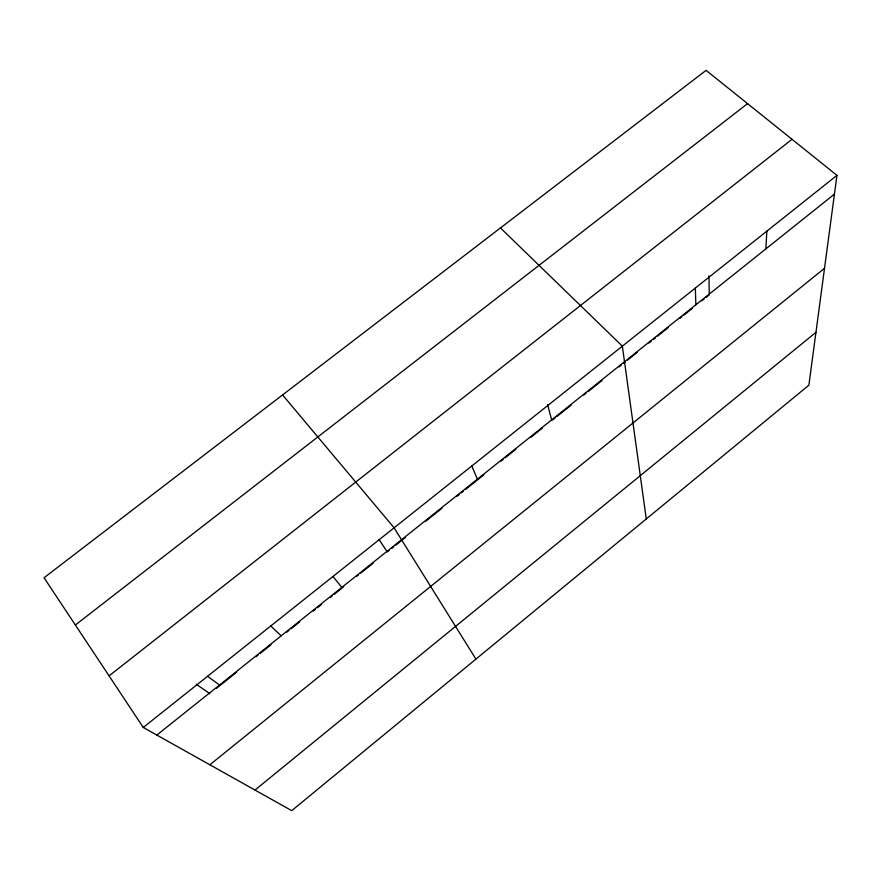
<?xml version="1.0" encoding="UTF-8"?>
<svg xmlns="http://www.w3.org/2000/svg" width="881" height="881" viewBox="0 0 881 881"><rect width="100%" height="100%" fill="white"/><g stroke="black" fill="none" stroke-linecap="round" stroke-linejoin="round"><path stroke-width="1.32" d="M765.842 248.916L766.855 231.152M836.95 175.363L808.879 385.195L291.732 810.652L143.262 727.464L44.05 577.749L706.088 70.348L836.95 175.363L143.262 727.464M254.972 790.059L815.949 332.324M209.865 764.785L824.517 268.276M156.84 735.073L834.439 194.15M216.219 688.524L236.648 672.203M255.997 656.763L258.122 655.068M260.247 653.361L270.885 644.881M286.821 632.151L288.946 630.455M291.071 628.759L299.573 621.964M313.229 611.062L315.332 609.388M317.435 607.714L321.631 604.355M330.034 597.648L332.137 595.963M334.24 594.29L343.689 586.746M356.453 576.559L358.578 574.853M360.703 573.157L373.467 562.97M389.435 550.218L387.299 551.935L378.995 539.491M391.571 548.511L393.719 546.804M395.855 545.097L405.491 537.399M425.831 521.156L441.899 508.337M456.942 496.322L459.1 494.604M461.248 492.886L463.395 491.169M465.553 489.451L483.834 474.859M500.992 461.159L503.106 459.464M505.22 457.779L515.814 449.31M530.648 437.472L542.311 428.166M552.905 419.708L555.03 418.001M557.166 416.306L571.009 405.249M583.784 395.051L585.909 393.355M588.045 391.649L601.888 380.603M619.002 366.937L621.138 365.23M623.285 363.512L625.422 361.805M627.558 360.098L637.194 352.4M648.978 342.995L651.114 341.288M653.262 339.581L655.398 337.875M657.545 336.157L668.095 327.732M679.703 318.47L681.806 316.786M683.92 315.101L692.367 308.361M701.86 300.773L703.974 299.088M706.077 297.404L709.249 294.882L708.974 275.819M109.068 675.87L792.019 139.308M75.37 625.014L747.562 103.628M196.298 684.251L209.766 693.677M207.553 676.3L219.523 685.044M270.775 625.984L281.182 635.818M500.463 227.937L622.349 346.156L646.28 518.975M282.57 394.941L394.104 527.818L475.927 659.109M332.952 576.493L341.839 587.396M471.787 465.994L477.381 479.187M547.619 404.731L551.836 420.556M695.34 288.065L695.869 304.76"/></g></svg>
